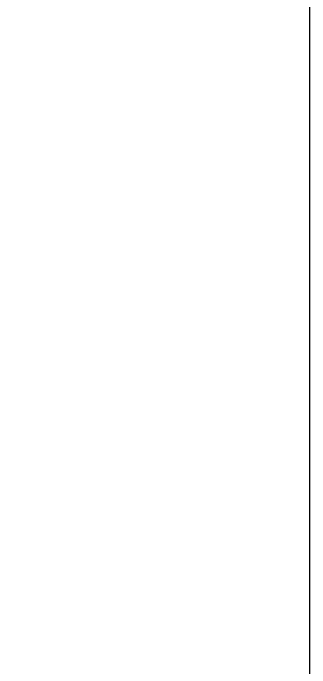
# Model space of a CAD drawing. Extents: x 69728788 to 150676229, y 20333219 to 43663798.
# Drawn here: x 75385509 to 75387357, y 20531987 to 20536068 of the extents above; entities that cross this region are included whole.
import ezdxf

# ---------------------------------------------------------------- set-up
doc = ezdxf.new("R2010")
doc.units = 0
doc.header["$LTSCALE"] = 1000
doc.header["$MEASUREMENT"] = 0
doc.layers.add('PUB_TITLE', color=4, linetype='CONTINUOUS')

msp = doc.modelspace()

# ---------------------------------------------------------------- linework, layer by layer
at = {"layer": 'PUB_TITLE'}
msp.add_lwpolyline([(75219157.38498399, 20446366.09554163), (75387357.38498399, 20446366.09554163), (75387357.38498399, 20565166.09554163), (75219157.38498399, 20565166.09554163)], close=True, dxfattribs=at)

doc.saveas('drawing.dxf')
